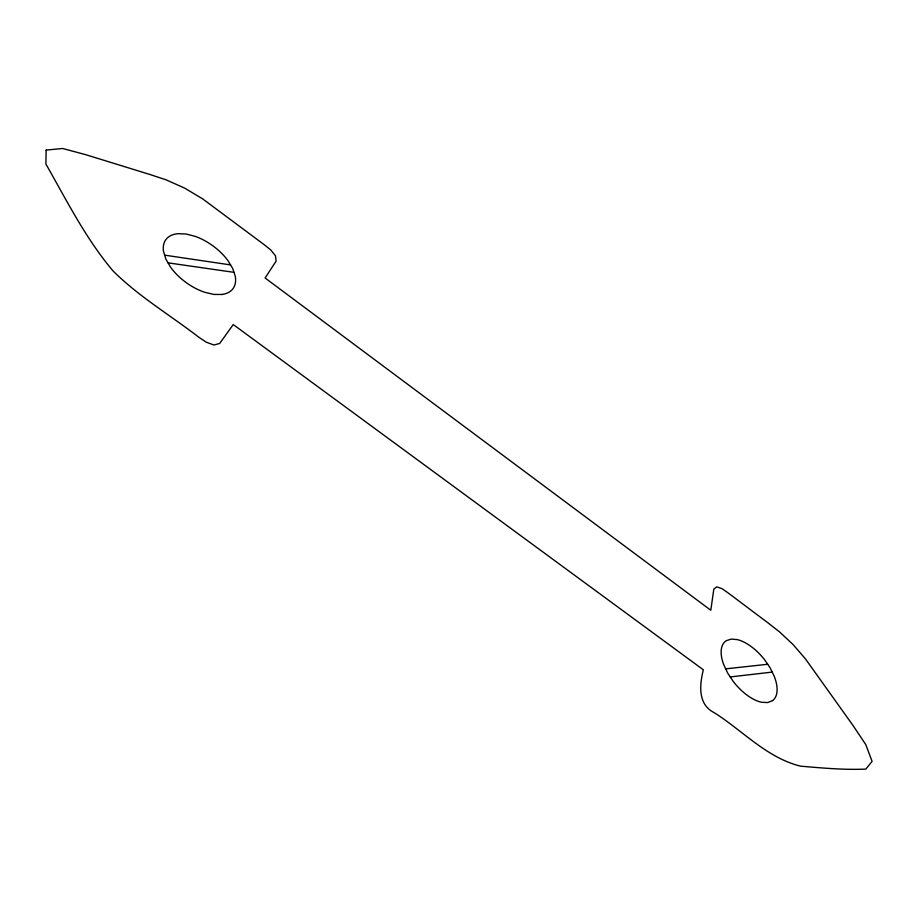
<?xml version="1.0" encoding="UTF-8"?>
<svg xmlns="http://www.w3.org/2000/svg" width="918" height="918" viewBox="0 0 918 918"><rect width="100%" height="100%" fill="white"/><g stroke="black" fill="none" stroke-linecap="round" stroke-linejoin="round"><path stroke-width="1.38" d="M730.258 676.945L772.199 672.091M725.702 668.855L767.678 664.276M168.063 262.846L233.975 272.336M164.678 255.158L230.533 264.9M46.141 150.093L45.9 164.035C66.716 200.537 85.81 238.76 113.075 270.982C138.71 296.468 170.037 315.058 198.54 337.021L206.08 342.116L213.894 345.007L219.666 343.47L233.264 324.559L703.337 669.796C699.608 684.908 697.588 704.381 714.17 712.643C742.628 730.602 766.932 757.901 800.599 766.163C822.276 768.01 844.078 770.053 865.846 769.089L872.1 761.378L865.766 744.567L853.006 725.484L805.419 658.86L792.911 644.379L779.336 631.722L767.712 622.656L727.722 592.638L722.041 588.668L716.774 586.866L713.825 589.104L710.796 610.252L265.118 278.005L276.123 261.068L275.469 255.778L270.695 249.891L264.281 244.75L202.844 199.011L184.77 188.167L166.112 179.848L150.655 174.718L85.626 154.649L62.642 148.487L46.141 150.093M772.508 700.652L767.7 702.557L761.561 702.259A37.42 18.67 50.8 0 1 733.184 681.363L727.687 673.078L723.717 664.655A38.636 19.267 50.8 0 1 726.345 640.661L731.279 639.089L737.395 639.628A37.386 18.647 50.8 0 1 764.82 660.031L770.202 668.006L774.195 676.187A38.636 19.278 50.8 0 1 772.508 700.652M222.018 294.471L213.86 294.426L204.657 292.268A41.161 22.239 36 0 1 170.576 267.184L165.848 259.048L163.496 251.291A42.492 22.95 36 0 1 178.058 233.677L186.262 234.033L195.293 236.396A41.126 22.193 36 0 1 228.043 260.746L232.724 268.572L235.237 276.123A42.503 22.95 36 0 1 222.018 294.471"/></g></svg>
